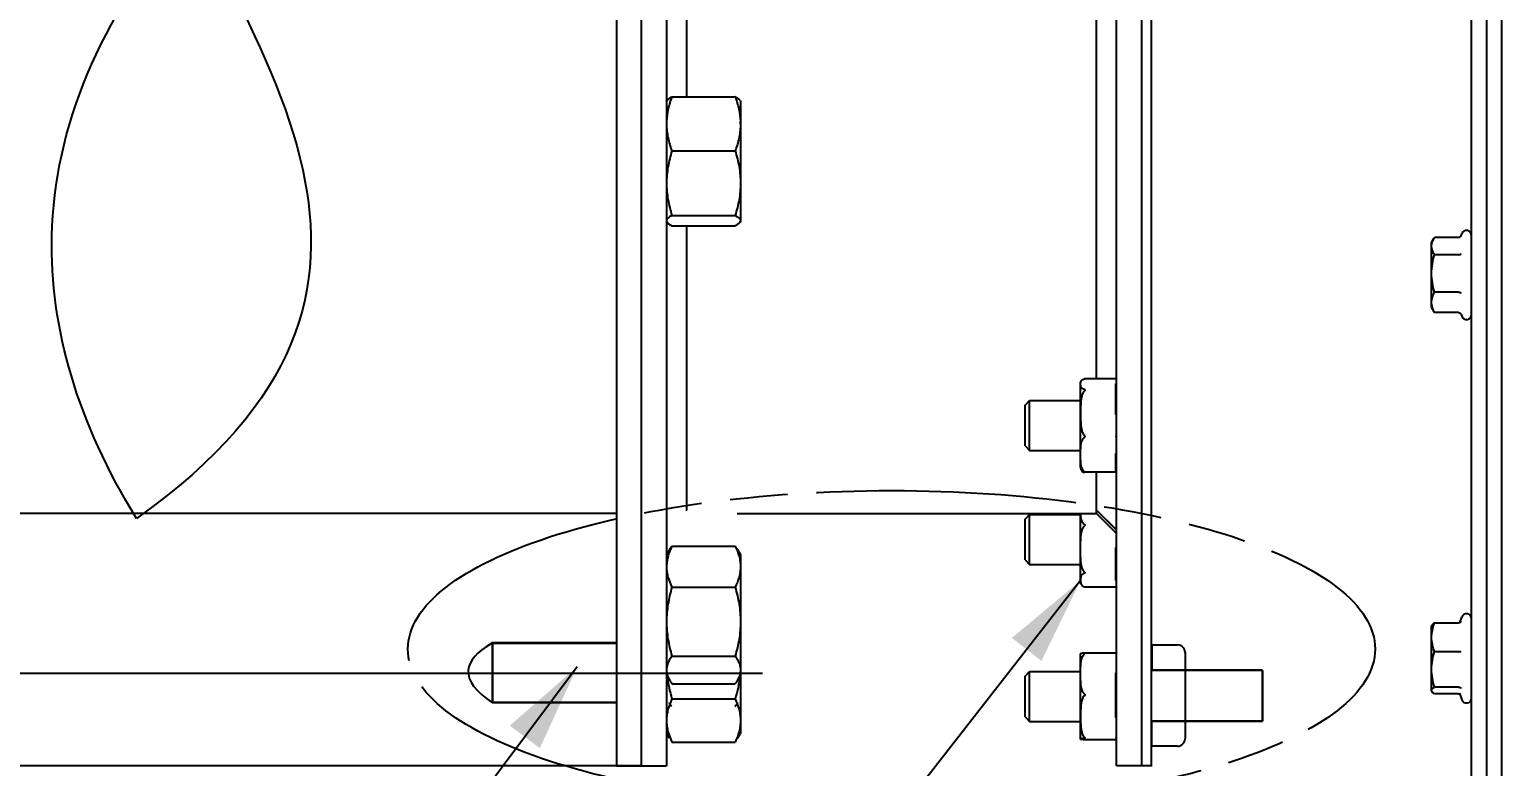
# Model space of a CAD drawing. Header units: millimetres. Extents: x 971 to 5173, y 8 to 3808.
# Drawn here: x 4084.9 to 4379.3, y 3217.2 to 3364.7 of the extents above; entities that cross this region are included whole.
import ezdxf

# ---------------------------------------------------------------- set-up
doc = ezdxf.new("R2010")
doc.units = ezdxf.units.MM
doc.header["$LTSCALE"] = 115.5
doc.header["$PDMODE"] = 3
doc.header["$PDSIZE"] = 8
doc.linetypes.add('PHANTOM', pattern=[0.8, 0.45, -0.05, 0.1, -0.05, 0.1, -0.05])
doc.layers.get('0').update_dxf_attribs({"linetype": 'CONTINUOUS'})
doc.layers.get('Defpoints').update_dxf_attribs({"linetype": 'CONTINUOUS'})
doc.layers.add('00_BUW_DATUM', color=7, linetype='CONTINUOUS')
doc.layers.add('DEFAULT_3', color=7, linetype='PHANTOM')
doc.styles.get("Standard").update_dxf_attribs({"font": 'calibri.ttf'})
doc.dimstyles.new('DIMSTYLE_5', dxfattribs={"dimtxt": 17.5, "dimasz": 17.5, "dimexe": 1.5, "dimexo": 1, "dimgap": 0.875, "dimtad": 1, "dimdsep": 46, "dimtxsty": 'Standard', "dimblk": '_FILLED', "dimblk1": '_FILLED', "dimblk2": '_FILLED', "dimcen": 0.09, "dimazin": 2, "dimtp": 0.01, "dimtm": 0.01, "dimtfac": 1, "dimtofl": 0, "dimtmove": 0, "dimatfit": 3, "dimldrblk": '_FILLED', "dimfxl": 1, "dimtolj": 1, "dimarcsym": 0})
doc.dimstyles.get("Standard").update_dxf_attribs({"dimtxt": 17.5, "dimasz": 17.5, "dimexe": 1.5, "dimexo": 1, "dimtad": 1, "dimdsep": 46, "dimtxsty": 'Standard', "dimblk": '_FILLED', "dimblk1": '_FILLED', "dimblk2": '_FILLED', "dimcen": 0.09, "dimazin": 2, "dimtol": 1, "dimtp": 0.01, "dimtm": 0.01, "dimtfac": 1, "dimtofl": 0, "dimtmove": 0, "dimatfit": 3, "dimldrblk": '_FILLED', "dimfxl": 1, "dimtolj": 1, "dimarcsym": 0})

# ---------------------------------------------------------------- blocks, each defined once
blk = doc.blocks.new('_FILLED')
at = {"color": 0, "linetype": 'ByBlock'}
blk.add_solid([(0, 0), (-1, 0.214), (-1, -0.214)], dxfattribs=at)
blk = doc.blocks.new('*D97')
at = {"color": 0, "linetype": 'Continuous', "lineweight": -2}
for p, q in [((4202.29, 3537.39), (3953.88, 3537.39)), ((3955.38, 3519.89), (3955.38, 3234.89)), ((4202.29, 3217.39), (3953.88, 3217.39))]:
    blk.add_line(p, q, dxfattribs=at)
at = {"layer": 'Defpoints', "color": 0}
for p in [(4203.29, 3537.39), (3955.38, 3217.39), (4203.29, 3217.39)]:
    blk.add_point(p, dxfattribs=at)
at = {"color": 0, "linetype": 'ByBlock', "lineweight": -2, "xscale": 17.5, "yscale": 17.5, "zscale": 17.5}
for p, rotation in [((3955.38, 3537.39), 90), ((3955.38, 3217.39), 270)]:
    blk.add_blockref('_FILLED', p, dxfattribs=dict(at, rotation=rotation))
at = {"color": 0, "insert": (3931.17, 3389.06), "char_height": 17.5, "attachment_point": 2, "rotation": 90, "line_spacing_factor": 0.9}
blk.add_mtext('\\A1;%%c320', dxfattribs=at)
blk = doc.blocks.new('*D98')
at = {"color": 0, "linetype": 'Continuous', "lineweight": -2}
for p, q in [((4202.29, 3486.89), (4054.54, 3486.89)), ((4056.04, 3469.39), (4056.04, 3285.39)), ((4202.29, 3267.89), (4054.54, 3267.89))]:
    blk.add_line(p, q, dxfattribs=at)
at = {"layer": 'Defpoints', "color": 0}
for p in [(4203.29, 3486.89), (4056.04, 3267.89), (4203.29, 3267.89)]:
    blk.add_point(p, dxfattribs=at)
at = {"color": 0, "linetype": 'ByBlock', "lineweight": -2, "xscale": 17.5, "yscale": 17.5, "zscale": 17.5}
for p, rotation in [((4056.04, 3486.89), 90), ((4056.04, 3267.89), 270)]:
    blk.add_blockref('_FILLED', p, dxfattribs=dict(at, rotation=rotation))
at = {"color": 0, "insert": (4031.83, 3389.06), "char_height": 17.5, "attachment_point": 2, "rotation": 90, "line_spacing_factor": 0.9}
blk.add_mtext('\\A1;%%c220', dxfattribs=at)
blk = doc.blocks.new('*D99')
at = {"color": 0, "linetype": 'Continuous', "lineweight": -2}
for p, q in [((4232.14, 3515.83), (4004.88, 3515.83)), ((4006.38, 3498.33), (4006.38, 3253.33)), ((4231.48, 3235.83), (4004.88, 3235.83))]:
    blk.add_line(p, q, dxfattribs=at)
at = {"layer": 'Defpoints', "color": 0}
for p in [(4233.14, 3515.83), (4006.38, 3235.83), (4232.48, 3235.83)]:
    blk.add_point(p, dxfattribs=at)
at = {"color": 0, "linetype": 'ByBlock', "lineweight": -2, "xscale": 17.5, "yscale": 17.5, "zscale": 17.5}
for p, rotation in [((4006.38, 3515.83), 90), ((4006.38, 3235.83), 270)]:
    blk.add_blockref('_FILLED', p, dxfattribs=dict(at, rotation=rotation))
at = {"color": 0, "insert": (3982.17, 3385.81), "char_height": 17.5, "attachment_point": 2, "rotation": 90, "line_spacing_factor": 0.9}
blk.add_mtext('\\A1;%%c280', dxfattribs=at)

msp = doc.modelspace()

# ---------------------------------------------------------------- linework, layer by layer
at = {"color": 0, "linetype": 'Continuous'}
for p, q in [((4373.29077, 3143.39012), (4373.29077, 3611.39012)), ((4376.29077, 3611.39012), (4376.29077, 3143.39012)), ((4379.29077, 3611.39012), (4379.29077, 3143.39012)), ((4202.27292, 3537.37104), (4202.27292, 3217.37104)), ((4207.29077, 3217.39012), (4207.29077, 3537.39012)), ((4212.29077, 3537.39012), (4212.29077, 3217.39012)), ((4302.29077, 3217.39012), (4302.29077, 3537.39012)), ((4307.29077, 3537.39012), (4307.29077, 3217.39012)), ((4309.29077, 3217.24691), (4309.29077, 3537.53333)), ((4216.29077, 3432.11777), (4216.29077, 3351.21002)), ((4298.29077, 3294.81716), (4298.29077, 3383.733)), ((4216.29077, 3325.40672), (4216.29077, 3268.54934)), ((4365.29077, 3322.05676), (4365.75293, 3322.85725)), ((4365.29077, 3309.05676), (4365.29077, 3322.05676)), ((4365.75273, 3322.85728), (4365.87132, 3323.05258)), ((4370.6837, 3323.05258), (4365.87132, 3323.05258)), ((4371.12419, 3323.24759), (4371.32639, 3323.80313)), ((4370.6837, 3319.63549), (4365.87132, 3319.63549)), ((4370.6837, 3312.13966), (4365.87132, 3312.13966)), ((4365.29077, 3309.05676), (4365.75293, 3308.25626)), ((4365.75273, 3308.25624), (4365.87132, 3308.06093)), ((4370.6837, 3308.06093), (4365.87132, 3308.06093)), ((4371.18603, 3307.69603), (4371.32639, 3307.31039)), ((4371.19728, 3307.67448), (4371.20465, 3307.65512)), ((4302.23706, 3294.81716), (4295.94447, 3294.81716)), ((4295.09077, 3293.87478), (4295.1237, 3294.18525)), ((4295.09077, 3277.04487), (4295.09077, 3293.50933)), ((4295.09436, 3293.86556), (4295.09456, 3293.87463)), ((4295.09436, 3293.86556), (4295.09472, 3293.87463)), ((4302.09077, 3293.80291), (4302.09077, 3287.67207)), ((4302.09077, 3293.80291), (4302.29077, 3293.80291)), ((4302.09077, 3291.70983), (4302.29077, 3291.70983)), ((4283.99077, 3289.53983), (4284.91077, 3290.45983)), ((4283.99077, 3281.37983), (4283.99077, 3289.53983)), ((4284.91077, 3280.45983), (4284.91077, 3290.45983)), ((4284.91077, 3290.45983), (4295.09077, 3290.45983)), ((4302.29077, 3287.67207), (4302.09077, 3287.67207)), ((4283.99077, 3281.37983), (4284.91077, 3280.45983)), ((4284.91077, 3280.45983), (4295.09077, 3280.45983)), ((4302.09077, 3279.86001), (4302.09077, 3276.1025)), ((4302.09077, 3279.86001), (4302.29077, 3279.86001)), ((4295.09077, 3277.04487), (4295.1237, 3276.7344)), ((4302.09077, 3279.20983), (4302.29077, 3279.20983)), ((4302.29077, 3277.24211), (4302.09077, 3277.24211)), ((4302.09077, 3276.1025), (4295.97227, 3276.1025)), ((4298.29077, 3268.54934), (4298.29077, 3276.1025)), ((4216.29077, 3268.54934), (4216.20679, 3268.46587)), ((4216.21773, 3268.46587), (4216.29077, 3268.53848)), ((4302.29077, 3264.57342), (4298.29077, 3268.54934)), ((4298.29077, 3267.89012), (4298.29077, 3268.53848)), ((4298.29077, 3268.53848), (4302.29077, 3264.56216)), ((4188.1195, 3267.89012), (4106.63066, 3267.89012)), ((4226.39985, 3267.89012), (4298.29077, 3267.89012)), ((4283.99077, 3266.76257), (4284.91077, 3267.68257)), ((4283.99077, 3258.60257), (4283.99077, 3266.76257)), ((4284.91077, 3257.68257), (4284.91077, 3267.68257)), ((4284.91077, 3267.68257), (4295.09077, 3267.68257)), ((4295.09077, 3254.26762), (4295.09077, 3267.89012)), ((4298.29077, 3267.89012), (4302.29077, 3263.89012)), ((4202.259, 3262.49874), (4202.259, 3249.07715)), ((4302.09077, 3261.03334), (4302.09077, 3254.47081)), ((4302.09077, 3261.03334), (4302.29077, 3261.03334)), ((4283.99077, 3258.60257), (4284.91077, 3257.68257)), ((4284.91077, 3257.68257), (4295.09077, 3257.68257)), ((4302.09077, 3256.43257), (4302.29077, 3256.43257)), ((4302.09077, 3256.28186), (4302.29077, 3256.28186)), ((4295.09627, 3254.30246), (4295.09744, 3254.268)), ((4295.09632, 3254.30246), (4295.09638, 3254.29881)), ((4295.09638, 3254.29881), (4295.09802, 3254.268)), ((4302.29077, 3254.47081), (4302.09077, 3254.47081)), ((4302.22598, 3253.15865), (4295.95556, 3253.15865)), ((4365.29077, 3245.36894), (4365.35366, 3245.47787)), ((4365.29077, 3232.36894), (4365.29077, 3245.36894)), ((4370.6837, 3245.94036), (4365.87132, 3245.94036)), ((4370.92076, 3246.00085), (4371.32639, 3247.11531)), ((4309.32194, 3241.58155), (4309.32194, 3236.52367)), ((4309.32194, 3241.58155), (4314.48772, 3241.58155)), ((4202.29077, 3239.31156), (4202.29077, 3217.39012)), ((4295.09077, 3239.69006), (4295.0935, 3239.78002)), ((4295.09077, 3222.86015), (4295.09077, 3239.69006)), ((4295.8908, 3239.93111), (4295.90032, 3239.93128)), ((4302.28134, 3239.93128), (4295.90019, 3239.93128)), ((4315.98772, 3240.08155), (4315.98772, 3222.82542)), ((4370.6837, 3240.22606), (4365.87132, 3240.22606)), ((4283.99077, 3235.3551), (4284.91077, 3236.2751)), ((4284.91077, 3226.2751), (4284.91077, 3236.2751)), ((4284.91077, 3236.2751), (4295.09077, 3236.2751)), ((4302.09077, 3236.00837), (4302.09077, 3227.0328)), ((4302.09077, 3236.00837), (4302.29077, 3236.00837)), ((4283.99077, 3227.1951), (4283.99077, 3235.3551)), ((4370.6837, 3233.15464), (4365.87132, 3233.15464)), ((4365.29077, 3232.36894), (4365.35366, 3232.26)), ((4370.6837, 3231.79751), (4365.87132, 3231.79751)), ((4370.85323, 3231.92531), (4370.85423, 3231.92258)), ((4370.8534, 3231.92211), (4371.32639, 3230.62257)), ((4283.99077, 3227.1951), (4284.91077, 3226.2751)), ((4302.29077, 3227.0328), (4302.09077, 3227.0328)), ((4284.91077, 3226.2751), (4295.09077, 3226.2751)), ((4309.32194, 3221.32542), (4309.32194, 3226.32542)), ((4295.09077, 3222.86015), (4295.0935, 3222.77019)), ((4295.8908, 3222.6191), (4295.90032, 3222.61893)), ((4302.09077, 3222.61893), (4295.90019, 3222.61893)), ((4302.09077, 3222.78945), (4302.09077, 3222.6191)), ((4302.09077, 3222.78945), (4302.29077, 3222.78945)), ((4314.48772, 3221.32542), (4309.32194, 3221.32542)), ((4207.29077, 3217.39012), (4184.44617, 3217.39012)), ((4202.29077, 3217.39012), (4207.29077, 3217.39012)), ((4207.29077, 3217.39012), (4212.29077, 3217.39012)), ((4309.29077, 3217.39012), (4302.29077, 3217.39012))]:
    msp.add_line(p, q, dxfattribs=at)
at = {"color": 0, "linetype": 'Continuous', "const_width": 0.5}
for points in [[(4177.259, 3241.95301), (4202.259, 3241.95301)], [(4177.47677, 3242.03396), (4177.47248, 3230.00571)], [(4309.32194, 3236.52367), (4331.494, 3236.52367)], [(4331.494, 3226.32542), (4331.494, 3236.52367)], [(4202.39499, 3230.07352), (4177.36982, 3230.07352)], [(4309.32194, 3226.32542), (4331.494, 3226.32542)]]:
    msp.add_lwpolyline(points, dxfattribs=at)
at = {"color": 0, "linetype": 'Continuous'}
for centre, radius, start, end in [((4372.27804, 3323.45676), 1.01272, 0, 160), ((4370.58975, 3323.67361), 0.65044, 321.5253656, 321.9697892), ((4370.55656, 3307.41895), 0.68978, 21.7415136, 23.7571572), ((4372.27804, 3307.65676), 1.01272, 200, 0), ((4297.27028, 3293.62323), 2.17525, 182.9924629, 184.0329143), ((4296.57077, 3254.26762), 1.48, 180, 198.5548748), ((4372.27804, 3246.76894), 1.01272, 0, 160), ((4370.62097, 3246.54791), 0.62544, 315.5513349, 338.9434753), ((4314.48772, 3240.08155), 1.5, 0, 90), ((4372.27804, 3230.96894), 1.01272, 200, 0), ((4314.48772, 3222.82542), 1.5, 270, 0)]:
    msp.add_arc(centre, radius, start, end, dxfattribs=at)
for points, knots in [([(4106.2893, 3485.86085), (4092.90434, 3461.0884), (4099.95499, 3409.47021), (4150.57916, 3339.47284), (4139.25851, 3290.233), (4106.2893, 3266.86085)], [0, 0, 0, 0, 0.298979169, 0.669756382, 1, 1, 1, 1]), ([(4106.2893, 3266.86085), (4094.55822, 3286.02903), (4082.29368, 3327.00342), (4098.81902, 3366.45253), (4116.14096, 3387.31276)], [0, 0, 0, 0, 0.459934373, 1, 1, 1, 1]), ([(4365.29077, 3321.34404), (4365.29077, 3321.60177), (4365.38451, 3322.13581), (4365.61585, 3322.61965), (4365.75296, 3322.85725)], [0, 0, 0, 0, 0.484408188, 1, 1, 1, 1]), ([(4365.87132, 3319.63549), (4365.70258, 3319.90161), (4365.48253, 3320.31602), (4365.31901, 3320.90474), (4365.29077, 3321.19902), (4365.29077, 3321.34404)], [0, 0, 0, 0, 0.517647339, 0.761775768, 1, 1, 1, 1]), ([(4371.09897, 3323.26892), (4371.04909, 3323.20615), (4370.92519, 3323.09756), (4370.76344, 3323.05252), (4370.68348, 3323.05258)], [0, 0, 0, 0, 0.500678075, 1, 1, 1, 1]), ([(4365.29077, 3315.88757), (4365.29077, 3316.52112), (4365.40264, 3317.79018), (4365.69532, 3319.02657), (4365.87132, 3319.63549)], [0, 0, 0, 0, 0.499884992, 1, 1, 1, 1]), ([(4370.68348, 3319.63549), (4370.79314, 3319.63543), (4370.9881, 3319.67093), (4371.15789, 3319.78647), (4371.20465, 3319.8563)], [0, 0, 0, 0, 0.566135373, 1, 1, 1, 1]), ([(4365.87132, 3312.13966), (4365.69532, 3312.74858), (4365.40251, 3313.98494), (4365.29077, 3315.25402), (4365.29077, 3315.88757)], [0, 0, 0, 0, 0.500115197, 1, 1, 1, 1]), ([(4365.29077, 3310.1003), (4365.29077, 3310.27317), (4365.31861, 3310.62218), (4365.47994, 3311.3188), (4365.70023, 3311.81759), (4365.87132, 3312.13966)], [0, 0, 0, 0, 0.24241266, 0.488600791, 1, 1, 1, 1]), ([(4370.6837, 3312.13966), (4370.7927, 3312.13973), (4370.9482, 3312.11498), (4371.11967, 3312.03435), (4371.18237, 3311.98255), (4371.20464, 3311.95468)], [0, 0, 0, 0, 0.577657017, 0.810903277, 1, 1, 1, 1]), ([(4365.87132, 3308.06093), (4365.70024, 3308.383), (4365.48006, 3308.88182), (4365.31869, 3309.57841), (4365.29077, 3309.92742), (4365.29077, 3310.1003)], [0, 0, 0, 0, 0.511391174, 0.757583869, 1, 1, 1, 1]), ([(4370.68348, 3308.06094), (4370.73803, 3308.06098), (4370.84799, 3308.04035), (4371.04008, 3307.93318), (4371.14424, 3307.79601), (4371.18789, 3307.69684)], [0, 0, 0, 0, 0.250808355, 0.5017825, 1, 1, 1, 1]), ([(4295.12369, 3294.18525), (4295.13725, 3294.24841), (4295.18241, 3294.38438), (4295.27343, 3294.49736), (4295.33055, 3294.54841)], [0, 0, 0, 0, 0.457464505, 1, 1, 1, 1]), ([(4295.33055, 3294.54841), (4295.39302, 3294.60424), (4295.57123, 3294.71616), (4295.77046, 3294.78052), (4295.8908, 3294.80941)], [0, 0, 0, 0, 0.403668285, 1, 1, 1, 1]), ([(4295.94449, 3294.81717), (4295.94049, 3294.81717), (4295.92238, 3294.81618), (4295.90451, 3294.8127), (4295.8908, 3294.80941)], [0, 0, 0, 0, 0.221273039, 1, 1, 1, 1]), ([(4295.09456, 3293.87463), (4295.09627, 3293.95245), (4295.10083, 3294.05681), (4295.11818, 3294.15958), (4295.12369, 3294.18525)], [0, 0, 0, 0, 0.747759085, 1, 1, 1, 1]), ([(4295.33054, 3292.93202), (4295.28692, 3292.97101), (4295.21432, 3293.05375), (4295.12688, 3293.23593), (4295.10689, 3293.37873), (4295.10041, 3293.47025)], [0, 0, 0, 0, 0.292289046, 0.541671198, 1, 1, 1, 1]), ([(4295.8908, 3292.67105), (4295.77047, 3292.69994), (4295.57126, 3292.76431), (4295.39301, 3292.87619), (4295.33054, 3292.93202)], [0, 0, 0, 0, 0.596296695, 1, 1, 1, 1]), ([(4295.8908, 3292.46625), (4295.74443, 3292.31741), (4295.51766, 3291.95714), (4295.38358, 3291.56162), (4295.33057, 3291.36094)], [0, 0, 0, 0, 0.501426047, 1, 1, 1, 1]), ([(4295.8908, 3292.67105), (4295.9104, 3292.66634), (4295.93933, 3292.65607), (4295.96733, 3292.62706), (4295.97501, 3292.59626), (4295.96574, 3292.56282), (4295.93901, 3292.51733), (4295.91077, 3292.48656), (4295.8908, 3292.46625)], [0, 0, 0, 0, 0.219669817, 0.321820833, 0.426877365, 0.548833492, 0.689633118, 1, 1, 1, 1]), ([(4295.33057, 3291.36094), (4295.25733, 3291.08369), (4295.16419, 3290.51544), (4295.10972, 3289.65701), (4295.09447, 3288.79726), (4295.09245, 3287.93758), (4295.09447, 3287.07791), (4295.10972, 3286.21816), (4295.16419, 3285.35973), (4295.25733, 3284.79147), (4295.33057, 3284.51423)], [0, 0, 0, 0, 0.125059188, 0.250046213, 0.375023302, 0.499999987, 0.624976672, 0.749953758, 0.874940796, 1, 1, 1, 1]), ([(4295.33055, 3282.27216), (4295.38443, 3282.42799), (4295.52505, 3282.74165), (4295.75148, 3283.00845), (4295.8908, 3283.11667)], [0, 0, 0, 0, 0.483092672, 1, 1, 1, 1]), ([(4295.33057, 3284.51423), (4295.38358, 3284.31355), (4295.51766, 3283.91803), (4295.74443, 3283.55776), (4295.8908, 3283.40892)], [0, 0, 0, 0, 0.498574013, 1, 1, 1, 1]), ([(4295.8908, 3283.40892), (4295.93178, 3283.36725), (4295.99292, 3283.28503), (4295.95216, 3283.1708), (4295.91178, 3283.13297), (4295.8908, 3283.11667)], [0, 0, 0, 0, 0.517387574, 0.764816536, 1, 1, 1, 1]), ([(4302.29073, 3283.11667), (4302.26981, 3283.13292), (4302.23053, 3283.1715), (4302.19809, 3283.25568), (4302.23252, 3283.34188), (4302.26992, 3283.38776), (4302.29073, 3283.40892)], [0, 0, 0, 0, 0.232807296, 0.478578036, 0.739226138, 1, 1, 1, 1]), ([(4295.33054, 3277.04211), (4295.25816, 3277.25143), (4295.1644, 3277.68534), (4295.10959, 3278.3432), (4295.09451, 3279.00041), (4295.09256, 3279.65714), (4295.09451, 3280.31387), (4295.10958, 3280.97108), (4295.16438, 3281.62895), (4295.25817, 3282.06285), (4295.33055, 3282.27216)], [0, 0, 0, 0, 0.126031212, 0.250840279, 0.375430971, 0.499999536, 0.624568078, 0.749158872, 0.873968084, 1, 1, 1, 1]), ([(4295.8908, 3276.1977), (4295.75149, 3276.30591), (4295.52509, 3276.57269), (4295.38442, 3276.8863), (4295.33054, 3277.04211)], [0, 0, 0, 0, 0.516901462, 1, 1, 1, 1]), ([(4295.12369, 3276.7344), (4295.13725, 3276.67125), (4295.18241, 3276.53527), (4295.27343, 3276.4223), (4295.33055, 3276.37125)], [0, 0, 0, 0, 0.457464505, 1, 1, 1, 1]), ([(4295.33055, 3276.37125), (4295.39302, 3276.31542), (4295.57123, 3276.20349), (4295.77046, 3276.13914), (4295.8908, 3276.11025)], [0, 0, 0, 0, 0.403668285, 1, 1, 1, 1]), ([(4295.8908, 3276.1977), (4295.90974, 3276.18299), (4295.93632, 3276.16232), (4295.96328, 3276.13517), (4295.97227, 3276.12143), (4295.97227, 3276.11553)], [0, 0, 0, 0, 0.61385228, 0.848936932, 1, 1, 1, 1]), ([(4295.94449, 3276.10248), (4295.94049, 3276.10249), (4295.92238, 3276.10348), (4295.90451, 3276.10696), (4295.8908, 3276.11025)], [0, 0, 0, 0, 0.221273039, 1, 1, 1, 1]), ([(4295.97227, 3276.11553), (4295.97227, 3276.11344), (4295.96783, 3276.10228), (4295.95339, 3276.10247), (4295.94449, 3276.10248)], [0, 0, 0, 0, 0.189980755, 1, 1, 1, 1]), ([(4295.33054, 3266.45075), (4295.2455, 3266.68048), (4295.14484, 3267.16205), (4295.11463, 3267.64819), (4295.10592, 3267.8901)], [0, 0, 0, 0, 0.502970793, 1, 1, 1, 1]), ([(4295.8908, 3265.66188), (4295.75323, 3265.76172), (4295.52742, 3266.00829), (4295.3847, 3266.30443), (4295.33054, 3266.45075)], [0, 0, 0, 0, 0.521404811, 1, 1, 1, 1]), ([(4295.33055, 3264.24907), (4295.38352, 3264.45329), (4295.5173, 3264.85524), (4295.74393, 3265.22281), (4295.8908, 3265.37491)], [0, 0, 0, 0, 0.499462203, 1, 1, 1, 1]), ([(4295.8908, 3265.66188), (4295.91175, 3265.64668), (4295.95204, 3265.6108), (4295.97227, 3265.55734), (4295.97227, 3265.53011)], [0, 0, 0, 0, 0.48729228, 1, 1, 1, 1]), ([(4295.33054, 3257.27671), (4295.25726, 3257.5592), (4295.16423, 3258.1379), (4295.10955, 3259.01192), (4295.09451, 3259.88743), (4295.09256, 3260.76289), (4295.09451, 3261.63834), (4295.10955, 3262.51386), (4295.1642, 3263.38788), (4295.25727, 3263.96657), (4295.33055, 3264.24907)], [0, 0, 0, 0, 0.125008045, 0.250003629, 0.375001154, 0.49999971, 0.624998242, 0.749995883, 0.874991666, 1, 1, 1, 1]), ([(4295.8908, 3256.15099), (4295.74395, 3256.30307), (4295.51735, 3256.67061), (4295.38351, 3257.0725), (4295.33054, 3257.27671)], [0, 0, 0, 0, 0.50053549, 1, 1, 1, 1]), ([(4295.33057, 3255.59494), (4295.28857, 3255.54649), (4295.21911, 3255.44456), (4295.13391, 3255.22787), (4295.09742, 3254.95222), (4295.09237, 3254.62689), (4295.093, 3254.41052), (4295.09627, 3254.30246)], [0, 0, 0, 0, 0.143230165, 0.272456132, 0.516933764, 0.758517483, 1, 1, 1, 1]), ([(4295.09744, 3254.268), (4295.09892, 3254.22865), (4295.10712, 3254.07002), (4295.12968, 3253.91016), (4295.16771, 3253.79666)], [0, 0, 0, 0, 0.247546601, 1, 1, 1, 1]), ([(4295.16771, 3253.79666), (4295.17595, 3253.77209), (4295.2152, 3253.66856), (4295.27503, 3253.57258), (4295.33057, 3253.50851)], [0, 0, 0, 0, 0.23407013, 1, 1, 1, 1]), ([(4295.8908, 3255.93177), (4295.82365, 3255.91096), (4295.61817, 3255.83456), (4295.42832, 3255.7077), (4295.33057, 3255.59494)], [0, 0, 0, 0, 0.32024015, 1, 1, 1, 1]), ([(4295.33057, 3253.50851), (4295.35865, 3253.47612), (4295.51518, 3253.32122), (4295.72214, 3253.22394), (4295.8908, 3253.17168)], [0, 0, 0, 0, 0.195348628, 1, 1, 1, 1]), ([(4295.8908, 3256.15099), (4295.91092, 3256.13016), (4295.93934, 3256.0983), (4295.96597, 3256.05087), (4295.97498, 3256.01553), (4295.96736, 3255.98282), (4295.93994, 3255.95077), (4295.91066, 3255.93792), (4295.8908, 3255.93177)], [0, 0, 0, 0, 0.30387198, 0.443950387, 0.568438328, 0.677111748, 0.781867917, 1, 1, 1, 1]), ([(4295.8908, 3253.17168), (4295.8969, 3253.16979), (4295.91807, 3253.16378), (4295.93992, 3253.15862), (4295.9556, 3253.15863)], [0, 0, 0, 0, 0.28941355, 1, 1, 1, 1]), ([(4365.29077, 3243.08321), (4365.29077, 3243.56737), (4365.40432, 3244.54541), (4365.69697, 3245.48053), (4365.87132, 3245.94036)], [0, 0, 0, 0, 0.496098746, 1, 1, 1, 1]), ([(4365.87132, 3245.94036), (4365.76119, 3245.87138), (4365.56976, 3245.73891), (4365.4055, 3245.5669), (4365.35398, 3245.47787)], [0, 0, 0, 0, 0.558184923, 1, 1, 1, 1]), ([(4371.06746, 3246.10993), (4371.01784, 3246.05942), (4370.89934, 3245.97397), (4370.75538, 3245.9403), (4370.68348, 3245.94035)], [0, 0, 0, 0, 0.496170491, 1, 1, 1, 1]), ([(4177.28499, 3241.88043), (4174.36384, 3240.14542), (4171.05239, 3236.31471), (4174.06519, 3232.24495), (4177.47248, 3230.00571)], [0, 0, 0, 0, 0.466506231, 1, 1, 1, 1]), ([(4365.87132, 3240.22606), (4365.69697, 3240.68589), (4365.40451, 3241.62105), (4365.29077, 3242.59905), (4365.29077, 3243.08321)], [0, 0, 0, 0, 0.503898384, 1, 1, 1, 1]), ([(4295.33054, 3232.73622), (4295.25764, 3232.98102), (4295.1643, 3233.48503), (4295.10956, 3234.2474), (4295.09451, 3235.01023), (4295.09256, 3235.7728), (4295.09451, 3236.53537), (4295.10956, 3237.2982), (4295.16427, 3238.06057), (4295.25765, 3238.56458), (4295.33055, 3238.80938)], [0, 0, 0, 0, 0.125429089, 0.250347728, 0.375177916, 0.499999638, 0.624821337, 0.749651635, 0.874570451, 1, 1, 1, 1]), ([(4295.33054, 3239.89183), (4295.28208, 3239.88531), (4295.21962, 3239.87595), (4295.15089, 3239.85275), (4295.11923, 3239.83638), (4295.09723, 3239.8117), (4295.09407, 3239.78955), (4295.09349, 3239.78002)], [0, 0, 0, 0, 0.52025735, 0.667914476, 0.76938299, 0.898335878, 1, 1, 1, 1]), ([(4295.8908, 3239.93111), (4295.7739, 3239.92688), (4295.58683, 3239.91793), (4295.40019, 3239.9012), (4295.33054, 3239.89183)], [0, 0, 0, 0, 0.624699226, 1, 1, 1, 1]), ([(4295.33055, 3238.80938), (4295.35713, 3238.89863), (4295.47881, 3239.25574), (4295.67882, 3239.59881), (4295.8908, 3239.79002)], [0, 0, 0, 0, 0.245966965, 1, 1, 1, 1]), ([(4295.97227, 3239.89604), (4295.97227, 3239.88772), (4295.96478, 3239.86903), (4295.9375, 3239.83301), (4295.91021, 3239.80753), (4295.8908, 3239.79002)], [0, 0, 0, 0, 0.183361143, 0.423340192, 1, 1, 1, 1]), ([(4295.90019, 3239.93128), (4295.90908, 3239.93128), (4295.92589, 3239.93036), (4295.94871, 3239.92538), (4295.96728, 3239.91495), (4295.97227, 3239.90202), (4295.97227, 3239.89604)], [0, 0, 0, 0, 0.303328508, 0.571896518, 0.795679314, 1, 1, 1, 1]), ([(4302.20926, 3239.89604), (4302.20926, 3239.90206), (4302.21495, 3239.91487), (4302.23333, 3239.9252), (4302.256, 3239.93037), (4302.27259, 3239.93128), (4302.28136, 3239.93128)], [0, 0, 0, 0, 0.206556229, 0.433243886, 0.699255242, 1, 1, 1, 1]), ([(4365.29077, 3236.69035), (4365.29077, 3237.28828), (4365.40302, 3238.48775), (4365.69561, 3239.65259), (4365.87132, 3240.22606)], [0, 0, 0, 0, 0.499226094, 1, 1, 1, 1]), ([(4370.68348, 3240.22608), (4370.79117, 3240.22603), (4370.9398, 3240.23374), (4371.11308, 3240.26635), (4371.17921, 3240.2869), (4371.20465, 3240.29954)], [0, 0, 0, 0, 0.610642357, 0.838894036, 1, 1, 1, 1]), ([(4365.87132, 3233.15464), (4365.69561, 3233.72811), (4365.40289, 3234.89294), (4365.29077, 3236.09242), (4365.29077, 3236.69035)], [0, 0, 0, 0, 0.500774417, 1, 1, 1, 1]), ([(4295.8908, 3231.75568), (4295.81803, 3231.82132), (4295.56428, 3232.10703), (4295.41088, 3232.46643), (4295.33054, 3232.73622)], [0, 0, 0, 0, 0.258245313, 1, 1, 1, 1]), ([(4365.29077, 3232.47608), (4365.29077, 3232.53497), (4365.32441, 3232.66338), (4365.45141, 3232.83533), (4365.63906, 3233.00132), (4365.7888, 3233.10295), (4365.87132, 3233.15464)], [0, 0, 0, 0, 0.190915631, 0.414463149, 0.684312583, 1, 1, 1, 1]), ([(4370.6837, 3233.15464), (4370.79548, 3233.15471), (4371.00874, 3233.09394), (4371.16241, 3232.93365), (4371.20464, 3232.8453)], [0, 0, 0, 0, 0.533025294, 1, 1, 1, 1]), ([(4295.33057, 3230.4361), (4295.25755, 3230.18107), (4295.16422, 3229.65684), (4295.10973, 3228.86423), (4295.09447, 3228.0709), (4295.09245, 3227.27776), (4295.09447, 3226.48463), (4295.10973, 3225.6913), (4295.16423, 3224.89869), (4295.25755, 3224.37445), (4295.33057, 3224.11942)], [0, 0, 0, 0, 0.125299542, 0.250242484, 0.375124175, 0.499999985, 0.624875795, 0.749757483, 0.874700442, 1, 1, 1, 1]), ([(4295.8908, 3231.45585), (4295.81775, 3231.38731), (4295.56235, 3231.08785), (4295.41059, 3230.71557), (4295.33057, 3230.4361)], [0, 0, 0, 0, 0.256280173, 1, 1, 1, 1]), ([(4295.8908, 3231.75568), (4295.91183, 3231.73671), (4295.95161, 3231.6942), (4295.98283, 3231.60679), (4295.95129, 3231.51911), (4295.91179, 3231.47554), (4295.8908, 3231.45585)], [0, 0, 0, 0, 0.243828441, 0.496967461, 0.752171265, 1, 1, 1, 1]), ([(4365.35398, 3232.26001), (4365.34389, 3232.27745), (4365.30928, 3232.3445), (4365.29077, 3232.42072), (4365.29077, 3232.47608)], [0, 0, 0, 0, 0.266889999, 1, 1, 1, 1]), ([(4365.87132, 3231.79751), (4365.76119, 3231.8665), (4365.56976, 3231.99896), (4365.4055, 3232.17098), (4365.35398, 3232.26001)], [0, 0, 0, 0, 0.558184923, 1, 1, 1, 1]), ([(4295.33057, 3224.11942), (4295.35712, 3224.0267), (4295.47813, 3223.6575), (4295.67676, 3223.30048), (4295.8908, 3223.09967)], [0, 0, 0, 0, 0.24734941, 1, 1, 1, 1]), ([(4295.09349, 3222.77019), (4295.09316, 3222.77576), (4295.09268, 3222.79897), (4295.09952, 3222.82443), (4295.11203, 3222.8372)], [0, 0, 0, 0, 0.238092244, 1, 1, 1, 1]), ([(4295.33054, 3222.65838), (4295.28208, 3222.66489), (4295.21962, 3222.67425), (4295.15089, 3222.69746), (4295.11923, 3222.71382), (4295.09723, 3222.73851), (4295.09407, 3222.76065), (4295.09349, 3222.77019)], [0, 0, 0, 0, 0.52025735, 0.667914476, 0.76938299, 0.898335878, 1, 1, 1, 1]), ([(4295.11203, 3222.8372), (4295.12799, 3222.85351), (4295.20235, 3222.88336), (4295.27722, 3222.89447), (4295.33055, 3222.90165)], [0, 0, 0, 0, 0.297820858, 1, 1, 1, 1]), ([(4295.8908, 3222.6191), (4295.7739, 3222.62332), (4295.58683, 3222.63227), (4295.40019, 3222.64901), (4295.33054, 3222.65838)], [0, 0, 0, 0, 0.624699226, 1, 1, 1, 1]), ([(4295.33055, 3222.90165), (4295.40019, 3222.91101), (4295.58683, 3222.92776), (4295.77389, 3222.9367), (4295.8908, 3222.94093)], [0, 0, 0, 0, 0.375249303, 1, 1, 1, 1]), ([(4295.8908, 3223.09967), (4295.91037, 3223.08132), (4295.93804, 3223.05432), (4295.96497, 3223.01549), (4295.97523, 3222.98819), (4295.96674, 3222.96334), (4295.94544, 3222.94998), (4295.91965, 3222.94307), (4295.90073, 3222.94129), (4295.8908, 3222.94093)], [0, 0, 0, 0, 0.329725985, 0.470357474, 0.582533438, 0.672363871, 0.767729237, 0.877965494, 1, 1, 1, 1]), ([(4302.29073, 3222.94093), (4302.28089, 3222.94128), (4302.26217, 3222.94306), (4302.23655, 3222.95015), (4302.21545, 3222.96345), (4302.20605, 3222.98816), (4302.21733, 3223.01541), (4302.24419, 3223.05385), (4302.27125, 3223.0814), (4302.29073, 3223.09967)], [0, 0, 0, 0, 0.12129186, 0.230604987, 0.326498689, 0.417298859, 0.529506117, 0.670824518, 1, 1, 1, 1])]:
    msp.add_open_spline(points, degree=3, knots=knots, dxfattribs=at)
for points in [[(4371.18786, 3323.41661), (4371.16538, 3323.36555), (4371.13647, 3323.31683), (4371.1021, 3323.27288)], [(4295.09799, 3293.50967), (4295.09177, 3293.62815), (4295.09197, 3293.74695), (4295.09436, 3293.86556)], [(4295.97227, 3265.53011), (4295.97227, 3265.47168), (4295.93139, 3265.41694), (4295.8908, 3265.37491)], [(4370.68348, 3231.79752), (4370.76508, 3231.79757), (4370.84852, 3231.77538), (4370.92082, 3231.73756)]]:
    msp.add_open_spline(points, degree=3, dxfattribs=at)
at = {"layer": '00_BUW_DATUM', "color": 0, "linetype": 'Continuous'}
for p, q in [((4212.29077, 3350.30837), (4212.36967, 3350.44503)), ((4213.36256, 3351.21002), (4226.01897, 3351.21002)), ((4227.01186, 3350.44503), (4227.09077, 3350.30837)), ((4227.09077, 3350.30837), (4227.09077, 3326.30837)), ((4213.36256, 3340.38191), (4226.01897, 3340.38191)), ((4213.36256, 3327.48026), (4226.01897, 3327.48026)), ((4212.29077, 3326.30837), (4212.36967, 3326.17171)), ((4213.36256, 3325.40672), (4226.01897, 3325.40672)), ((4227.01186, 3326.17171), (4227.09077, 3326.30837)), ((4212.29077, 3259.57151), (4212.92348, 3260.6674)), ((4213.36256, 3261.34174), (4226.01897, 3261.34174)), ((4226.45806, 3260.6674), (4227.09077, 3259.57151)), ((4227.09077, 3259.57151), (4227.09077, 3223.83155)), ((4213.36256, 3253.12032), (4226.01897, 3253.12032)), ((4213.36256, 3239.3501), (4226.01897, 3239.3501)), ((4212.29077, 3235.57151), (4212.92348, 3234.47563)), ((4213.36256, 3233.80129), (4226.01897, 3233.80129)), ((4226.45806, 3234.47563), (4227.09077, 3235.57151)), ((4213.36256, 3230.7771), (4226.01897, 3230.7771)), ((4212.29077, 3223.83155), (4212.80347, 3222.94352)), ((4226.57806, 3222.94352), (4227.09077, 3223.83155)), ((4213.36256, 3222.13117), (4226.01897, 3222.13117))]:
    msp.add_line(p, q, dxfattribs=at)
for centre, radius, start, end in [((4225.01171, 3345.79533), 12.72095, 177.6913849, 179.9971108), ((4214.36982, 3345.79533), 12.72095, 0.0028892, 2.3086151), ((4219.60204, 3264.355), 7.31128, 178.2925155, 179.9987299)]:
    msp.add_arc(centre, radius, start, end, dxfattribs=at)
for points, knots in [([(4213.36256, 3351.21002), (4213.07005, 3350.41819), (4212.57078, 3348.81177), (4212.33461, 3347.14014), (4212.30109, 3346.30775)], [0, 0, 0, 0, 0.503300405, 1, 1, 1, 1]), ([(4212.36967, 3350.44503), (4212.41055, 3350.51581), (4212.5253, 3350.65659), (4212.84932, 3350.92864), (4213.14716, 3351.09836), (4213.36256, 3351.21002)], [0, 0, 0, 0, 0.193645695, 0.425132773, 1, 1, 1, 1]), ([(4227.01186, 3350.44503), (4226.97099, 3350.51581), (4226.85623, 3350.65659), (4226.53221, 3350.92864), (4226.23437, 3351.09836), (4226.01897, 3351.21002)], [0, 0, 0, 0, 0.193645695, 0.425132773, 1, 1, 1, 1]), ([(4226.01897, 3351.21002), (4226.31148, 3350.41819), (4226.81075, 3348.81177), (4227.04692, 3347.14014), (4227.08044, 3346.30775)], [0, 0, 0, 0, 0.503300405, 1, 1, 1, 1]), ([(4212.29077, 3345.79597), (4212.29077, 3344.8788), (4212.49904, 3343.02774), (4213.04032, 3341.25424), (4213.36256, 3340.38191)], [0, 0, 0, 0, 0.496541391, 1, 1, 1, 1]), ([(4227.09077, 3345.79597), (4227.09077, 3344.8788), (4226.8825, 3343.02774), (4226.34122, 3341.25424), (4226.01897, 3340.38191)], [0, 0, 0, 0, 0.496541391, 1, 1, 1, 1]), ([(4213.36256, 3340.38191), (4213.03828, 3339.33597), (4212.49625, 3337.21168), (4212.29077, 3335.02211), (4212.29077, 3333.93109)], [0, 0, 0, 0, 0.500922771, 1, 1, 1, 1]), ([(4226.01897, 3340.38191), (4226.34325, 3339.33597), (4226.88528, 3337.21168), (4227.09077, 3335.02211), (4227.09077, 3333.93109)], [0, 0, 0, 0, 0.500922771, 1, 1, 1, 1]), ([(4212.29077, 3333.93109), (4212.29077, 3332.84007), (4212.49625, 3330.6505), (4213.03828, 3328.52621), (4213.36256, 3327.48026)], [0, 0, 0, 0, 0.499077243, 1, 1, 1, 1]), ([(4227.09077, 3333.93109), (4227.09077, 3332.84007), (4226.88528, 3330.6505), (4226.34325, 3328.52621), (4226.01897, 3327.48026)], [0, 0, 0, 0, 0.499077243, 1, 1, 1, 1]), ([(4213.36256, 3327.48026), (4213.21131, 3327.40186), (4212.93808, 3327.24886), (4212.59346, 3326.99739), (4212.35719, 3326.73835), (4212.29077, 3326.53451), (4212.29077, 3326.44349)], [0, 0, 0, 0, 0.329924785, 0.605356064, 0.823743386, 1, 1, 1, 1]), ([(4226.01897, 3327.48026), (4226.17022, 3327.40186), (4226.44346, 3327.24886), (4226.78807, 3326.99739), (4227.02434, 3326.73835), (4227.09077, 3326.53451), (4227.09077, 3326.44349)], [0, 0, 0, 0, 0.329924785, 0.605356064, 0.823743386, 1, 1, 1, 1]), ([(4212.36967, 3326.17171), (4212.41055, 3326.10093), (4212.5253, 3325.96015), (4212.84932, 3325.68811), (4213.14716, 3325.51838), (4213.36256, 3325.40672)], [0, 0, 0, 0, 0.193645695, 0.425132773, 1, 1, 1, 1]), ([(4227.01186, 3326.17171), (4226.97099, 3326.10093), (4226.85623, 3325.96015), (4226.53221, 3325.68811), (4226.23437, 3325.51838), (4226.01897, 3325.40672)], [0, 0, 0, 0, 0.193645695, 0.425132773, 1, 1, 1, 1]), ([(4227.09077, 3326.44349), (4227.09077, 3326.42076), (4227.08382, 3326.32572), (4227.04799, 3326.23428), (4227.01186, 3326.17171)], [0, 0, 0, 0, 0.23933553, 1, 1, 1, 1]), ([(4213.36256, 3261.34174), (4213.06103, 3260.72197), (4212.54572, 3259.4631), (4212.31379, 3258.11257), (4212.29401, 3257.44872)], [0, 0, 0, 0, 0.509264232, 1, 1, 1, 1]), ([(4212.92348, 3260.6674), (4212.95637, 3260.72437), (4213.09395, 3260.95473), (4213.24414, 3261.17746), (4213.36256, 3261.34174)], [0, 0, 0, 0, 0.245185918, 1, 1, 1, 1]), ([(4226.45805, 3260.6674), (4226.42516, 3260.72437), (4226.28758, 3260.95473), (4226.13739, 3261.17746), (4226.01897, 3261.34174)], [0, 0, 0, 0, 0.245185918, 1, 1, 1, 1]), ([(4226.01897, 3261.34174), (4226.33669, 3260.68871), (4226.74382, 3259.68036), (4227.04001, 3258.28108), (4227.09077, 3257.57931), (4227.09077, 3257.23103)], [0, 0, 0, 0, 0.508916407, 0.755928468, 1, 1, 1, 1]), ([(4212.29077, 3257.23103), (4212.29077, 3256.88274), (4212.34152, 3256.18098), (4212.63771, 3254.78169), (4213.04484, 3253.77335), (4213.36256, 3253.12032)], [0, 0, 0, 0, 0.244071545, 0.491083607, 1, 1, 1, 1]), ([(4227.09077, 3257.23103), (4227.09077, 3256.88274), (4227.04001, 3256.18098), (4226.74382, 3254.78169), (4226.33669, 3253.77335), (4226.01897, 3253.12032)], [0, 0, 0, 0, 0.244071545, 0.491083607, 1, 1, 1, 1]), ([(4213.36256, 3253.12032), (4213.03766, 3252.00184), (4212.49544, 3249.73108), (4212.29077, 3247.39913), (4212.29077, 3246.23521)], [0, 0, 0, 0, 0.500171567, 1, 1, 1, 1]), ([(4226.01897, 3253.12032), (4226.34387, 3252.00184), (4226.88609, 3249.73108), (4227.09077, 3247.39913), (4227.09077, 3246.23521)], [0, 0, 0, 0, 0.500171567, 1, 1, 1, 1]), ([(4212.29077, 3246.23521), (4212.29077, 3245.07129), (4212.49544, 3242.73933), (4213.03766, 3240.46858), (4213.36256, 3239.3501)], [0, 0, 0, 0, 0.499828448, 1, 1, 1, 1]), ([(4227.09077, 3246.23521), (4227.09077, 3245.07129), (4226.88609, 3242.73933), (4226.34387, 3240.46858), (4226.01897, 3239.3501)], [0, 0, 0, 0, 0.499828448, 1, 1, 1, 1]), ([(4213.36256, 3239.3501), (4213.20413, 3239.13031), (4212.91317, 3238.68907), (4212.56623, 3237.99757), (4212.3429, 3237.29226), (4212.29077, 3236.81146), (4212.29077, 3236.57569)], [0, 0, 0, 0, 0.269047325, 0.523868355, 0.765878026, 1, 1, 1, 1]), ([(4226.01897, 3239.3501), (4226.1774, 3239.13031), (4226.46837, 3238.68907), (4226.8153, 3237.99757), (4227.03863, 3237.29226), (4227.09077, 3236.81146), (4227.09077, 3236.57569)], [0, 0, 0, 0, 0.269047325, 0.523868355, 0.765878026, 1, 1, 1, 1]), ([(4212.29077, 3236.57569), (4212.29077, 3236.21898), (4212.41541, 3235.47835), (4212.73304, 3234.80548), (4212.92348, 3234.47563)], [0, 0, 0, 0, 0.483620891, 1, 1, 1, 1]), ([(4227.09077, 3236.57569), (4227.09077, 3236.21898), (4226.96613, 3235.47835), (4226.64849, 3234.80548), (4226.45805, 3234.47563)], [0, 0, 0, 0, 0.483620891, 1, 1, 1, 1]), ([(4212.92348, 3234.47563), (4212.95637, 3234.41866), (4213.09395, 3234.18829), (4213.24414, 3233.96557), (4213.36256, 3233.80129)], [0, 0, 0, 0, 0.245185918, 1, 1, 1, 1]), ([(4226.45805, 3234.47563), (4226.42516, 3234.41866), (4226.28758, 3234.18829), (4226.13739, 3233.96557), (4226.01897, 3233.80129)], [0, 0, 0, 0, 0.245185918, 1, 1, 1, 1]), ([(4213.36256, 3230.7771), (4213.04388, 3230.08827), (4212.6368, 3229.02624), (4212.34141, 3227.5574), (4212.29077, 3226.82032), (4212.29077, 3226.45413)], [0, 0, 0, 0, 0.507640369, 0.755079322, 1, 1, 1, 1]), ([(4213.36256, 3229.25531), (4213.30998, 3229.32175), (4213.10965, 3229.58252), (4212.92554, 3229.85623), (4212.80347, 3230.06765)], [0, 0, 0, 0, 0.257646455, 1, 1, 1, 1]), ([(4226.01897, 3230.7771), (4226.33765, 3230.08827), (4226.74474, 3229.02624), (4227.04012, 3227.5574), (4227.09077, 3226.82032), (4227.09077, 3226.45413)], [0, 0, 0, 0, 0.507640369, 0.755079322, 1, 1, 1, 1]), ([(4226.01897, 3229.25531), (4226.07155, 3229.32175), (4226.27188, 3229.58252), (4226.45599, 3229.85623), (4226.57806, 3230.06765)], [0, 0, 0, 0, 0.257646455, 1, 1, 1, 1]), ([(4212.29077, 3226.45413), (4212.29077, 3226.08795), (4212.34141, 3225.35087), (4212.6368, 3223.88203), (4213.04388, 3222.82), (4213.36256, 3222.13117)], [0, 0, 0, 0, 0.24492069, 0.492359645, 1, 1, 1, 1]), ([(4227.09077, 3226.45413), (4227.09077, 3226.08795), (4227.04012, 3225.35087), (4226.74474, 3223.88203), (4226.33765, 3222.82), (4226.01897, 3222.13117)], [0, 0, 0, 0, 0.24492069, 0.492359645, 1, 1, 1, 1])]:
    msp.add_open_spline(points, degree=3, knots=knots, dxfattribs=at)
for points in [[(4212.41909, 3235.33318), (4212.58994, 3233.79171), (4212.9279, 3232.26586), (4213.36256, 3230.7771)], [(4226.96244, 3235.33318), (4226.79159, 3233.79171), (4226.45363, 3232.26586), (4226.01897, 3230.7771)]]:
    msp.add_open_spline(points, degree=3, dxfattribs=at)
at = {"layer": 'DEFAULT_3', "color": 0, "linetype": 'PHANTOM'}
msp.add_ellipse((4257.29077, 3240.759), major_axis=(-96.71498, 0), ratio=0.327719645, dxfattribs=at)

# ---------------------------------------------------------------- dimensions: what is measured, and where the dimension line sits
at = {"color": 0, "linetype": 'Continuous'}
dim = msp.add_linear_dim(base=(3955.37637, 3217.39012), p1=(4203.29077, 3537.39012), p2=(4203.29077, 3217.39012), angle=270, text='%%c<>', dimstyle='DIMSTYLE_5', dxfattribs=at)
dim.commit()
dim.dimension.update_dxf_attribs({"geometry": '*D97', "text_midpoint": (3955.37637, 3389.05679), "dimtype": 160})
for base, p1, p2, text, picture, middle in [((4006.37599, 3235.83155), (4233.1398, 3515.83021), (4232.48442, 3235.83155), '%%c280', '*D99', (4006.37599, 3385.81395)), ((4056.04146, 3267.89012), (4203.29077, 3486.89012), (4203.29077, 3267.89012), '%%c220', '*D98', (4056.04146, 3389.05679))]:
    dim = msp.add_linear_dim(base=base, p1=p1, p2=p2, angle=270, text=text, dimstyle='DIMSTYLE_5', override={"dimtxsty": 'Standard'}, dxfattribs=at)
    dim.commit()
    dim.dimension.update_dxf_attribs({"geometry": picture, "text_midpoint": middle, "dimtype": 160})

# ---------------------------------------------------------------- leaders
for points in [[(4295.09343, 3254.46739), (4152.9761, 3072.46548), (4122.9761, 3072.46548)], [(4194.44021, 3237.19766), (4149.83587, 3177.66853), (4119.83587, 3177.66853)]]:
    msp.add_leader(points, dimstyle='Standard', override={"dimtad": 0}, dxfattribs=at)

doc.saveas('drawing.dxf')
